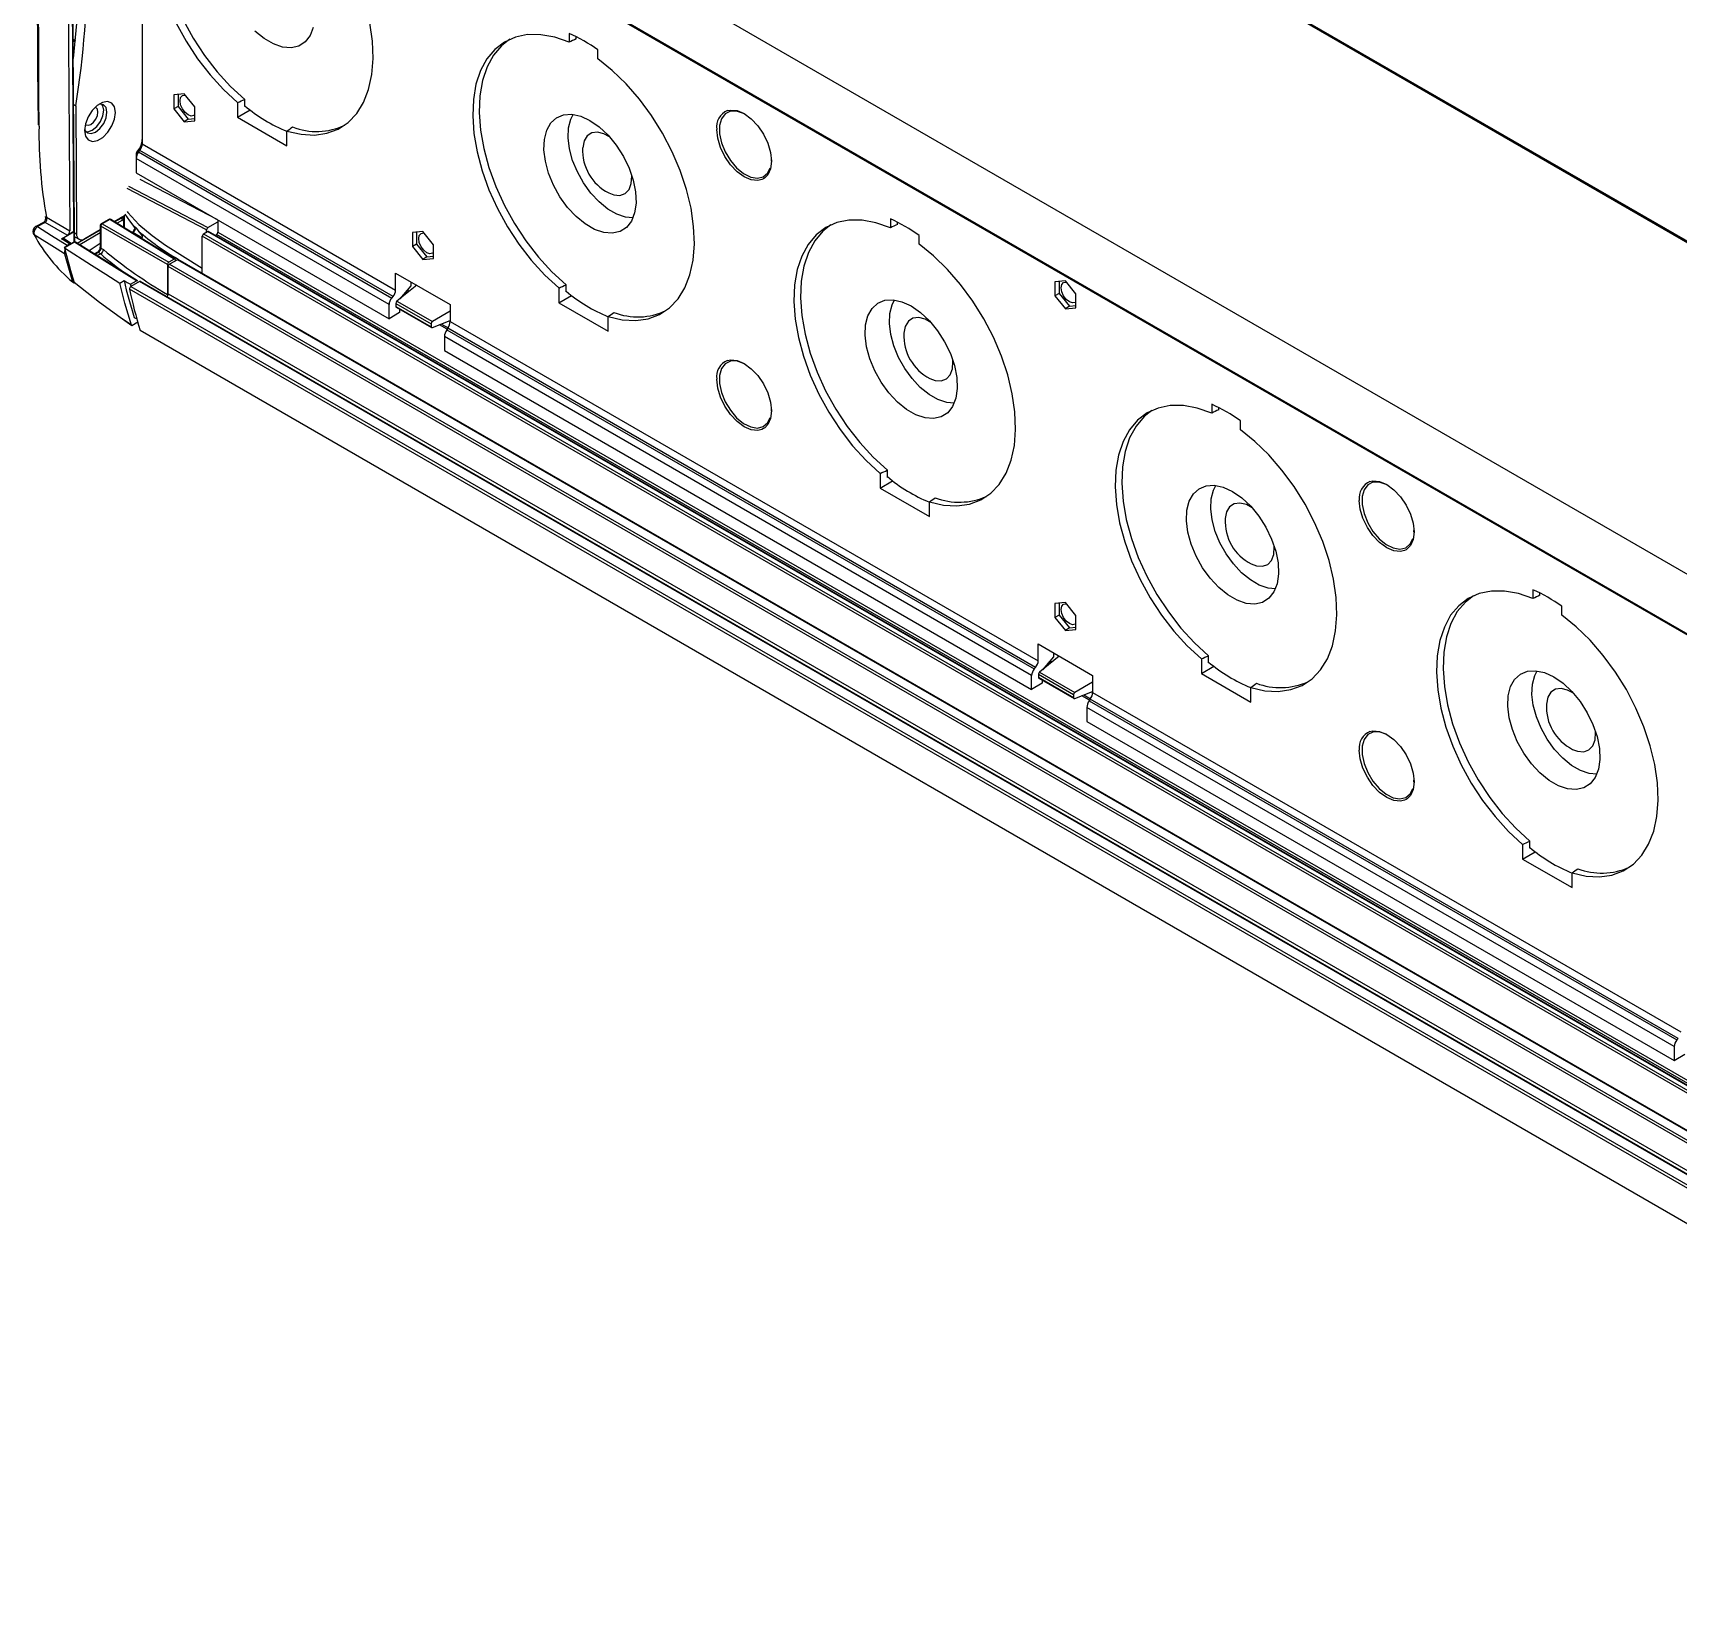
# Model space of a CAD drawing. Header units: inches. Extents: x 5 to 105, y 0 to 80.
# Drawn here: x 14.97 to 23.12, y 67.91 to 75.68 of the extents above; entities that cross this region are included whole.
import ezdxf

# ---------------------------------------------------------------- set-up
doc = ezdxf.new("R2010")
doc.units = ezdxf.units.IN
doc.header["$MEASUREMENT"] = 0

msp = doc.modelspace()

# ---------------------------------------------------------------- linework, layer by layer
for p, q in [((66.8489, 49.4243), (17.0335, 78.1821)), ((66.8533, 49.4246), (17.0379, 78.1825)), ((66.2057, 49.803), (17.7088, 77.7997)), ((15.5047, 77.4224), (65.3201, 48.6645)), ((15.1775, 74.6975), (15.1599, 77.3332)), ((15.1802, 74.7013), (15.1627, 77.3314)), ((15.4523, 77.1577), (65.2677, 48.3999)), ((15.4541, 77.1521), (65.2695, 48.3943)), ((15.5156, 77.1166), (15.5156, 75.1309)), ((15.1489, 75.8792), (15.1567, 74.7003)), ((15.1725, 75.6466), (15.1806, 75.6498)), ((15.1739, 75.6413), (15.1828, 75.6369)), ((15.1829, 75.6419), (15.1773, 75.6447)), ((15.1829, 75.6419), (15.1795, 75.6443)), ((15.1829, 75.6419), (15.1833, 75.6418)), ((17.63, 75.6779), (17.63, 75.634)), ((17.6648, 75.6506), (17.6648, 75.6615)), ((17.7722, 75.5519), (17.7722, 75.5958)), ((15.7234, 75.3784), (15.6715, 75.3737)), ((15.6927, 75.3756), (15.6927, 75.3158)), ((15.7754, 75.3137), (15.7234, 75.3784)), ((15.176, 75.325), (15.1864, 75.3191)), ((15.1864, 75.3191), (15.1906, 74.6842)), ((15.6715, 75.3737), (15.6715, 75.3044)), ((15.6927, 75.3158), (15.6715, 75.3044)), ((15.6715, 75.3044), (15.7234, 75.2398)), ((15.6927, 75.3158), (15.7429, 75.2533)), ((15.7754, 75.2444), (15.7754, 75.3137)), ((15.9876, 75.3354), (15.9876, 75.2627)), ((15.9876, 75.2627), (16.0499, 75.2987)), ((16.0235, 75.3157), (16.0235, 75.3512)), ((15.7429, 75.2533), (15.7234, 75.2398)), ((15.7234, 75.2398), (15.7754, 75.2444)), ((15.7429, 75.2533), (15.7754, 75.2562)), ((15.9876, 75.2627), (16.2322, 75.1215)), ((15.5156, 75.1309), (16.7707, 74.4064)), ((16.2322, 75.1215), (16.2322, 75.1942)), ((15.4853, 75.0807), (15.4853, 75.0582)), ((16.7382, 74.3349), (15.4853, 75.0582)), ((15.4853, 75.0582), (15.4853, 74.988)), ((15.4884, 75.0888), (15.4945, 75.0966)), ((15.4884, 75.0888), (15.4975, 75.0907)), ((15.4945, 75.0966), (15.5034, 75.0984)), ((15.5034, 75.0984), (15.4975, 75.0907)), ((15.4975, 75.0907), (16.7513, 74.3669)), ((16.7576, 74.3744), (15.5034, 75.0984)), ((18.6318, 75.0445), (18.632, 75.0528)), ((15.4853, 74.988), (16.7382, 74.2647)), ((15.8346, 74.7046), (15.4404, 74.9095)), ((15.4469, 74.9208), (15.8411, 74.7158)), ((15.8862, 74.7565), (15.5053, 74.9545)), ((15.0271, 74.7418), (14.9889, 74.7219)), ((15.0352, 74.7405), (14.997, 74.7207)), ((15.1439, 74.6778), (15.0352, 74.7405)), ((15.0413, 74.767), (15.1567, 74.7003)), ((15.3079, 74.7272), (15.3079, 74.6185)), ((15.3107, 74.7234), (15.3107, 74.6147)), ((15.641, 74.5327), (15.3107, 74.7234)), ((15.3498, 74.7567), (15.3125, 74.7352)), ((15.3545, 74.7562), (15.3172, 74.7346)), ((15.3172, 74.7346), (15.6475, 74.544)), ((15.6735, 74.559), (15.3545, 74.7562)), ((15.6782, 74.5594), (15.3593, 74.7566)), ((15.3762, 74.7461), (15.4279, 74.7764)), ((15.3785, 74.7446), (15.4111, 74.7633)), ((15.4172, 74.7522), (15.3908, 74.7371)), ((15.4111, 74.7633), (15.4085, 74.7651)), ((15.4208, 74.7638), (15.4142, 74.7684)), ((15.4239, 74.7166), (15.4236, 74.7485)), ((15.4266, 74.7149), (15.4263, 74.7523)), ((15.4284, 74.7138), (15.4284, 74.7767)), ((15.8411, 74.7158), (15.8905, 74.7443)), ((15.8905, 74.7541), (15.8905, 74.6934)), ((19.2213, 74.7593), (19.2213, 74.7154)), ((19.2561, 74.732), (19.2561, 74.7429)), ((15.1156, 74.6605), (15.1781, 74.6971)), ((15.1762, 74.6444), (15.1293, 74.6173)), ((15.1806, 74.644), (15.1313, 74.6155)), ((15.1439, 74.6778), (15.1775, 74.6975)), ((15.1785, 74.6453), (15.1781, 74.6971)), ((15.1812, 74.6456), (15.1808, 74.7009)), ((15.1809, 74.6899), (15.1906, 74.6842)), ((15.181, 74.6707), (15.2025, 74.6583)), ((15.4913, 74.4525), (15.1857, 74.6442)), ((15.194, 74.6389), (15.3079, 74.7042)), ((15.3079, 74.6896), (15.2062, 74.6313)), ((15.2316, 74.6613), (15.3079, 74.7061)), ((15.4646, 74.6918), (15.4643, 74.6916)), ((15.4693, 74.6913), (15.467, 74.6899)), ((15.5136, 74.6657), (15.4693, 74.6913)), ((15.4754, 74.7217), (15.4758, 74.7213)), ((15.4754, 74.7178), (15.4754, 74.7217)), ((15.4847, 74.7124), (15.4758, 74.7213)), ((15.4758, 74.7213), (15.4758, 74.7175)), ((15.4758, 74.7175), (15.4847, 74.7124)), ((15.4847, 74.7124), (15.4973, 74.699)), ((65.6286, 45.9155), (15.8131, 74.6734)), ((15.8131, 74.489), (15.8131, 74.6734)), ((15.8196, 74.6846), (15.8391, 74.6959)), ((15.8196, 74.6846), (65.6351, 45.9268)), ((15.8346, 74.6933), (15.8346, 74.7046)), ((65.6546, 45.938), (15.8391, 74.6959)), ((65.6592, 45.9385), (15.8437, 74.6963)), ((15.8761, 74.6776), (15.884, 74.6821)), ((65.6543, 45.9503), (15.884, 74.6821)), ((15.8905, 74.6934), (27.853, 67.7875)), ((16.9055, 74.696), (16.8535, 74.6913)), ((16.8535, 74.6913), (16.8535, 74.6221)), ((16.8747, 74.6932), (16.8747, 74.6335)), ((16.9575, 74.6313), (16.9055, 74.696)), ((19.3635, 74.6333), (19.3635, 74.6772)), ((15.1313, 74.6155), (15.131, 74.6156)), ((15.131, 74.5859), (15.1705, 74.4474)), ((15.1435, 74.6287), (15.1552, 74.6356)), ((15.293, 74.5927), (15.2799, 74.5851)), ((15.2978, 74.5922), (15.2825, 74.5834)), ((15.2912, 74.578), (15.3091, 74.5856)), ((15.3091, 74.5856), (15.2978, 74.5922)), ((15.3098, 74.586), (15.3091, 74.5856)), ((15.3107, 74.6147), (15.324, 74.6071)), ((16.8747, 74.6335), (16.8535, 74.6221)), ((16.8535, 74.6221), (16.9055, 74.5574)), ((16.8747, 74.6335), (16.925, 74.5709)), ((16.925, 74.5709), (16.9055, 74.5574)), ((16.9055, 74.5574), (16.9575, 74.5621)), ((16.925, 74.5709), (16.9575, 74.5738)), ((16.9575, 74.5621), (16.9575, 74.6313)), ((15.641, 74.5327), (15.641, 74.3842)), ((65.4597, 45.7655), (15.6443, 74.5234)), ((15.6443, 74.3878), (15.6443, 74.5234)), ((15.6735, 74.559), (15.6475, 74.544)), ((15.6897, 74.5571), (15.6508, 74.5346)), ((15.6508, 74.5346), (65.4662, 45.7768)), ((15.68, 74.5515), (15.68, 74.5552)), ((65.5052, 45.7993), (15.6897, 74.5571)), ((65.5098, 45.7997), (15.6943, 74.5576)), ((16.7707, 74.4907), (17.0403, 74.335)), ((16.7707, 74.4064), (16.7707, 74.4907)), ((15.4042, 74.4414), (15.4253, 74.4535)), ((65.2677, 45.6534), (15.4523, 74.4112)), ((15.4582, 74.4357), (15.4866, 74.4521)), ((15.4611, 74.4251), (15.4582, 74.4357)), ((15.5025, 74.449), (15.4587, 74.4237)), ((15.4587, 74.4237), (65.2741, 45.6659)), ((65.3179, 45.6912), (15.5025, 74.449)), ((65.3225, 45.6916), (15.5071, 74.4495)), ((16.8753, 74.4303), (16.7771, 74.3519)), ((16.8459, 74.4275), (16.7913, 74.3633)), ((16.8224, 74.3998), (16.831, 74.3949)), ((16.8359, 74.3988), (16.8263, 74.4044)), ((16.8381, 74.4006), (16.828, 74.4064)), ((16.8459, 74.4472), (16.8459, 74.4275)), ((17.5788, 74.4168), (17.5788, 74.3441)), ((17.6148, 74.3971), (17.6148, 74.4326)), ((20.088, 74.4525), (20.036, 74.4479)), ((20.036, 74.4479), (20.036, 74.3786)), ((20.0572, 74.4498), (20.0572, 74.39)), ((20.1399, 74.3879), (20.088, 74.4525)), ((15.6443, 74.3878), (65.4597, 45.63)), ((16.7382, 74.2647), (16.7382, 74.3349)), ((16.7513, 74.3669), (16.7576, 74.3744)), ((16.7717, 74.3407), (16.9461, 74.24)), ((16.7717, 74.3407), (16.7717, 74.3257)), ((16.7717, 74.3257), (16.9461, 74.225)), ((16.7735, 74.3216), (16.9482, 74.2207)), ((16.7771, 74.3519), (16.9526, 74.2506)), ((16.8269, 74.3916), (16.8192, 74.396)), ((17.0403, 74.335), (17.0403, 74.2507)), ((17.5788, 74.3441), (17.6411, 74.3801)), ((17.5788, 74.3441), (17.8234, 74.2029)), ((20.0572, 74.39), (20.036, 74.3786)), ((20.036, 74.3786), (20.088, 74.314)), ((20.0572, 74.39), (20.1075, 74.3275)), ((20.1075, 74.3275), (20.088, 74.314)), ((20.088, 74.314), (20.1399, 74.3186)), ((20.1075, 74.3275), (20.1399, 74.3304)), ((20.1399, 74.3186), (20.1399, 74.3879)), ((15.4636, 74.2295), (15.4063, 74.2702)), ((15.4627, 74.2324), (15.4063, 74.2702)), ((15.4933, 74.2473), (15.4636, 74.2295)), ((15.4754, 74.2711), (15.4886, 74.264)), ((16.7903, 74.2958), (16.7382, 74.2647)), ((16.7903, 74.3118), (16.7903, 74.2958)), ((16.9461, 74.24), (16.9461, 74.225)), ((17.0403, 74.3013), (16.9526, 74.2506)), ((16.9526, 74.2207), (17.0403, 74.255)), ((17.0254, 74.2126), (16.9877, 74.2344)), ((16.9973, 74.2382), (17.03, 74.2193)), ((17.0403, 74.2507), (19.9532, 72.5692)), ((17.8234, 74.2029), (17.8234, 74.2756)), ((15.5047, 74.2071), (65.3201, 45.4492)), ((19.9207, 72.4977), (17.0121, 74.1768)), ((17.0121, 74.1768), (17.0121, 74.1066)), ((17.029, 74.2177), (17.0234, 74.2098)), ((17.0234, 74.2098), (19.9338, 72.5297)), ((19.9401, 72.5372), (17.029, 74.2177)), ((17.0121, 74.1066), (19.9207, 72.4275)), ((20.8125, 73.8407), (20.8125, 73.7968)), ((18.6318, 73.807), (18.632, 73.8153)), ((20.8473, 73.8134), (20.8473, 73.8243)), ((20.9547, 73.7147), (20.9547, 73.7586)), ((19.206, 73.4785), (19.206, 73.514)), ((19.1701, 73.4982), (19.1701, 73.4255)), ((19.1701, 73.4255), (19.2323, 73.4615)), ((19.1701, 73.4255), (19.4147, 73.2843)), ((19.4147, 73.2843), (19.4147, 73.357)), ((21.8142, 73.2073), (21.8144, 73.2156)), ((20.088, 72.8588), (20.036, 72.8541)), ((20.036, 72.8541), (20.036, 72.7848)), ((20.0572, 72.856), (20.0572, 72.7963)), ((20.1399, 72.7941), (20.088, 72.8588)), ((22.4037, 72.9221), (22.4037, 72.8782)), ((22.4385, 72.8948), (22.4385, 72.9057)), ((20.0572, 72.7963), (20.036, 72.7848)), ((20.036, 72.7848), (20.088, 72.7202)), ((20.0572, 72.7963), (20.1075, 72.7337)), ((20.1399, 72.7249), (20.1399, 72.7941)), ((22.5459, 72.7961), (22.5459, 72.84)), ((20.1075, 72.7337), (20.088, 72.7202)), ((20.088, 72.7202), (20.1399, 72.7249)), ((20.1075, 72.7337), (20.1399, 72.7366)), ((19.9532, 72.6535), (20.2228, 72.4978)), ((19.9532, 72.5692), (19.9532, 72.6535)), ((20.0284, 72.61), (20.0284, 72.5903)), ((19.9338, 72.5297), (19.9401, 72.5372)), ((20.0577, 72.5931), (19.9596, 72.5147)), ((20.0284, 72.5903), (19.9738, 72.5261)), ((20.0093, 72.5544), (20.0017, 72.5588)), ((20.0049, 72.5626), (20.0134, 72.5577)), ((20.0183, 72.5616), (20.0087, 72.5672)), ((20.0206, 72.5634), (20.0105, 72.5692)), ((20.7613, 72.5796), (20.7613, 72.5069)), ((20.7613, 72.5069), (20.8236, 72.5429)), ((20.7972, 72.5599), (20.7972, 72.5954)), ((19.9207, 72.4275), (19.9207, 72.4977)), ((19.9728, 72.4586), (19.9207, 72.4275)), ((19.9542, 72.5035), (20.1286, 72.4028)), ((19.9542, 72.5035), (19.9542, 72.4885)), ((19.9542, 72.4885), (20.1286, 72.3878)), ((19.9559, 72.4844), (20.1306, 72.3835)), ((19.9596, 72.5147), (20.135, 72.4134)), ((19.9728, 72.4746), (19.9728, 72.4586)), ((20.2228, 72.4641), (20.135, 72.4134)), ((20.2228, 72.4978), (20.2228, 72.4135)), ((20.7613, 72.5069), (21.0059, 72.3657)), ((20.1286, 72.4028), (20.1286, 72.3878)), ((20.135, 72.3835), (20.2228, 72.4178)), ((20.2079, 72.3754), (20.1701, 72.3972)), ((20.1798, 72.401), (20.2125, 72.3821)), ((20.2114, 72.3805), (20.2059, 72.3726)), ((20.2059, 72.3726), (23.1162, 70.6925)), ((23.1226, 70.7), (20.2114, 72.3805)), ((20.2228, 72.4135), (23.1356, 70.7319)), ((21.0059, 72.3657), (21.0059, 72.4384)), ((23.1032, 70.6605), (20.1946, 72.3396)), ((20.1946, 72.3396), (20.1946, 72.2694)), ((20.1946, 72.2694), (23.1032, 70.5903)), ((21.8142, 71.9698), (21.8144, 71.9781)), ((22.3525, 71.6609), (22.3525, 71.5883)), ((22.3885, 71.6413), (22.3885, 71.6768)), ((22.3525, 71.5883), (22.4148, 71.6243)), ((22.3525, 71.5883), (22.5971, 71.4471)), ((22.5971, 71.4471), (22.5971, 71.5198)), ((23.1032, 70.6605), (23.1032, 70.5903)), ((23.1226, 70.7), (23.1162, 70.6925)), ((23.1032, 70.5903), (23.1553, 70.6214))]:
    msp.add_line(p, q)
at = {"flags": 128}
for points in [[(16.0388, 76.5526), (15.9674, 76.5775), (15.8984, 76.5901), (15.8333, 76.5903), (15.7729, 76.578), (15.7185, 76.5535), (15.671, 76.5172), (15.6312, 76.4698), (15.5998, 76.412), (15.5774, 76.345), (15.5644, 76.2698), (15.5609, 76.1878), (15.5671, 76.1004), (15.5829, 76.0092), (15.6079, 75.9158), (15.6418, 75.8218), (15.6838, 75.7289), (15.7334, 75.6387), (15.7896, 75.5527), (15.8515, 75.4726), (15.9178, 75.3997), (15.9876, 75.3354)], [(15.743, 76.5664), (15.704, 76.5355), (15.6639, 76.4881), (15.6324, 76.4301), (15.6099, 76.3629), (15.5969, 76.2874), (15.5935, 76.2051), (15.5998, 76.1173), (15.6158, 76.0258), (15.6411, 75.932), (15.6753, 75.8378), (15.7177, 75.7446), (15.7677, 75.6542), (15.8243, 75.5682), (15.8866, 75.4881), (15.9534, 75.4153), (16.0235, 75.3512)], [(16.2322, 75.1942), (16.3019, 75.178), (16.3683, 75.1743), (16.4302, 75.183), (16.4864, 75.204), (16.5359, 75.237), (16.578, 75.2813), (16.6119, 75.3362), (16.6369, 75.4007), (16.6526, 75.4737), (16.6589, 75.5539), (16.6554, 75.6399), (16.6424, 75.7302), (16.62, 75.8231), (16.5886, 75.9171), (16.5488, 76.0105), (16.5013, 76.1017), (16.4468, 76.189), (16.3865, 76.2709), (16.3213, 76.346), (16.2524, 76.4129), (16.181, 76.4705)], [(16.3629, 75.7076), (16.3469, 75.6669), (16.3225, 75.6357), (16.2906, 75.6154), (16.2527, 75.6068), (16.2102, 75.6103), (16.165, 75.6257), (16.1188, 75.6524), (16.0735, 75.6892)], [(15.1739, 75.6439), (15.1752, 75.6445), (15.1787, 75.6448), (15.1796, 75.6443)], [(17.63, 75.634), (17.5586, 75.6589), (17.4897, 75.6715), (17.4245, 75.6717), (17.3642, 75.6594), (17.3098, 75.6349), (17.2622, 75.5986), (17.2224, 75.5512), (17.1911, 75.4934), (17.1686, 75.4264), (17.1556, 75.3512), (17.1522, 75.2692), (17.1584, 75.1818), (17.1741, 75.0906), (17.1991, 74.9972), (17.233, 74.9032), (17.2751, 74.8103), (17.3247, 74.7201), (17.3809, 74.6341), (17.4427, 74.554), (17.5091, 74.4811), (17.5788, 74.4168)], [(17.3354, 75.6486), (17.2952, 75.6169), (17.2552, 75.5695), (17.2237, 75.5115), (17.2012, 75.4443), (17.1881, 75.3688), (17.1847, 75.2865), (17.1911, 75.1987), (17.207, 75.1072), (17.2323, 75.0134), (17.2665, 74.9192), (17.309, 74.826), (17.359, 74.7356), (17.4156, 74.6496), (17.4778, 74.5695), (17.5446, 74.4967), (17.6148, 74.4326)], [(17.8234, 74.2756), (17.8932, 74.2594), (17.9596, 74.2557), (18.0214, 74.2644), (18.0776, 74.2854), (18.1272, 74.3184), (18.1693, 74.3627), (18.2031, 74.4176), (18.2281, 74.4821), (18.2439, 74.5551), (18.2501, 74.6353), (18.2466, 74.7213), (18.2336, 74.8116), (18.2112, 74.9045), (18.1798, 74.9985), (18.14, 75.0919), (18.0925, 75.183), (18.0381, 75.2704), (17.9778, 75.3523), (17.9126, 75.4274), (17.8436, 75.4943), (17.7722, 75.5519)], [(15.3829, 75.2863), (15.3781, 75.3137), (15.3647, 75.3323), (15.3443, 75.34), (15.3193, 75.3358), (15.2928, 75.3203), (15.2679, 75.2953), (15.2478, 75.2638), (15.2347, 75.2296), (15.2303, 75.1969), (15.2351, 75.1695), (15.2485, 75.1509), (15.269, 75.1432), (15.2939, 75.1474), (15.3204, 75.1629), (15.3453, 75.1879), (15.3654, 75.2194), (15.3785, 75.2536), (15.3829, 75.2863)], [(15.234, 75.2266), (15.2367, 75.2247), (15.2481, 75.2226), (15.2615, 75.2274), (15.2749, 75.2384), (15.2863, 75.2538), (15.2938, 75.2713), (15.2963, 75.2883), (15.2936, 75.3022), (15.2859, 75.3108), (15.2833, 75.312)], [(15.2367, 75.1911), (15.2464, 75.1909), (15.2682, 75.1987), (15.2899, 75.2164), (15.3083, 75.2414), (15.3204, 75.2698), (15.3246, 75.2973)], [(15.341, 75.2879), (15.3365, 75.3103), (15.3241, 75.3243), (15.3055, 75.3277), (15.3025, 75.3272)], [(15.3246, 75.2973), (15.3201, 75.3198), (15.3153, 75.3274)], [(15.7027, 75.3436), (15.7057, 75.3596), (15.7145, 75.3696), (15.7275, 75.3722), (15.7285, 75.3721)], [(15.7754, 75.2741), (15.7714, 75.271), (15.7583, 75.2685), (15.7429, 75.2739), (15.7275, 75.2863), (15.7145, 75.3039), (15.7057, 75.324), (15.7027, 75.3436)], [(18.4979, 75.2791), (18.4941, 75.2811), (18.4597, 75.2927), (18.4285, 75.292), (18.4028, 75.2791), (18.3845, 75.255), (18.375, 75.2214), (18.375, 75.1808), (18.3845, 75.1362), (18.4028, 75.091), (18.4285, 75.0485), (18.4597, 75.0118), (18.4941, 74.9837), (18.5292, 74.9662), (18.5623, 74.9607), (18.591, 74.9675), (18.6132, 74.9862), (18.6264, 75.0128)], [(18.414, 75.2955), (18.429, 75.2984), (18.4617, 75.2952), (18.4967, 75.2803), (18.5318, 75.2547), (18.5645, 75.2202), (18.5926, 75.1791), (18.6141, 75.1342), (18.6277, 75.0886), (18.6323, 75.0455), (18.6277, 75.0076), (18.6141, 74.9777), (18.5988, 74.9618)], [(15.2304, 75.2023), (15.2319, 75.1988), (15.2443, 75.1848), (15.2629, 75.1814), (15.2846, 75.1892), (15.3063, 75.2069), (15.3247, 75.2319), (15.3369, 75.2603), (15.341, 75.2879)], [(17.7331, 75.2464), (17.7791, 75.2145), (17.8232, 75.1731), (17.8636, 75.1239), (17.8986, 75.0689), (17.9269, 75.0104), (17.9472, 74.9507), (17.9588, 74.8924), (17.9612, 74.8377), (17.9542, 74.789), (17.9381, 74.7483), (17.9137, 74.7171), (17.8819, 74.6968), (17.8439, 74.6882), (17.8015, 74.6917), (17.7562, 74.7071), (17.71, 74.7338), (17.6648, 74.7706), (17.6223, 74.8162), (17.5844, 74.8685), (17.5526, 74.9256), (17.5281, 74.985), (17.5121, 75.0443), (17.5051, 75.101), (17.5074, 75.153), (17.519, 75.1979), (17.5393, 75.2341), (17.5676, 75.26), (17.6027, 75.2745), (17.6431, 75.277), (17.6872, 75.2676), (17.7331, 75.2464)], [(17.9459, 74.7642), (17.909, 74.7677), (17.8657, 74.7825), (17.8214, 74.808), (17.7781, 74.8433), (17.7374, 74.887), (17.7011, 74.9371), (17.6706, 74.9917), (17.6472, 75.0486), (17.6318, 75.1054), (17.6251, 75.1598), (17.6274, 75.2095), (17.6385, 75.2526), (17.6503, 75.2763)], [(17.8305, 75.165), (17.8019, 75.1809), (17.77, 75.189), (17.7417, 75.1855), (17.719, 75.1705), (17.7038, 75.1454), (17.697, 75.1118), (17.697, 75.1107)], [(18.5847, 74.9538), (18.5645, 74.949), (18.5318, 74.9523), (18.4967, 74.9672), (18.4617, 74.9928), (18.429, 75.0273), (18.4009, 75.0684), (18.3793, 75.1132), (18.3658, 75.1588), (18.3612, 75.202)], [(17.8259, 74.8874), (17.8513, 74.8777), (17.8818, 74.8754), (17.9075, 74.8847), (17.9266, 74.9049), (17.9377, 74.9346), (17.94, 74.9715), (17.9397, 74.9759)], [(18.5988, 74.9618), (18.5926, 74.9577), (18.5847, 74.9538)], [(15.4199, 74.7718), (15.4262, 74.7634), (15.4284, 74.7609)], [(15.4754, 74.7217), (15.4535, 74.7489), (15.4313, 74.7818)], [(15.4405, 74.7949), (15.4438, 74.7903), (15.4991, 74.7307), (15.564, 74.6763), (15.6307, 74.6284), (15.8131, 74.5146)], [(19.2213, 74.7154), (19.1498, 74.7403), (19.0809, 74.7529), (19.0157, 74.7531), (18.9554, 74.7408), (18.901, 74.7163), (18.8535, 74.68), (18.8137, 74.6326), (18.7823, 74.5748), (18.7599, 74.5078), (18.7468, 74.4326), (18.7434, 74.3506), (18.7496, 74.2632), (18.7653, 74.172), (18.7904, 74.0786), (18.8242, 73.9846), (18.8663, 73.8917), (18.9159, 73.8015), (18.9721, 73.7155), (19.0339, 73.6354), (19.1003, 73.5625), (19.1701, 73.4982)], [(18.9255, 74.7292), (18.8864, 74.6983), (18.8464, 74.6508), (18.8149, 74.5929), (18.7924, 74.5257), (18.7793, 74.4502), (18.776, 74.3679), (18.7823, 74.2801), (18.7983, 74.1886), (18.8236, 74.0948), (18.8577, 74.0005), (18.9002, 73.9074), (18.9502, 73.817), (19.0068, 73.731), (19.0691, 73.6509), (19.1359, 73.5781), (19.206, 73.514)], [(14.989, 74.7216), (14.9867, 74.7207), (14.9803, 74.7149), (14.9759, 74.7069), (14.974, 74.6971), (14.9757, 74.6863), (14.9776, 74.6829)], [(15.131, 74.5859), (15.0943, 74.6089), (14.9803, 74.6805)], [(14.997, 74.7207), (15.0656, 74.6776), (15.1435, 74.6287)], [(15.1156, 74.6605), (15.1199, 74.6622), (15.1237, 74.662), (15.1249, 74.6611)], [(15.1552, 74.6356), (15.1379, 74.6464), (15.124, 74.6552), (15.1156, 74.6605)], [(15.1636, 74.6371), (15.1592, 74.6399), (15.1251, 74.6613)], [(15.4866, 74.4521), (15.3303, 74.5501), (15.1806, 74.644)], [(15.477, 74.7062), (15.4789, 74.7093), (15.4804, 74.7101)], [(15.4804, 74.7101), (15.482, 74.7104), (15.482, 74.7104)], [(15.4973, 74.699), (15.5127, 74.6782), (15.5146, 74.6744), (15.5158, 74.6702), (15.5158, 74.6685), (15.5152, 74.667), (15.5144, 74.6661), (15.5136, 74.6657)], [(16.8847, 74.6612), (16.8878, 74.6772), (16.8965, 74.6872), (16.9096, 74.6898), (16.9106, 74.6897)], [(16.9575, 74.5917), (16.9535, 74.5886), (16.9404, 74.5861), (16.925, 74.5915), (16.9096, 74.6039), (16.8965, 74.6215), (16.8878, 74.6416), (16.8847, 74.6612)], [(15.1293, 74.6172), (15.1292, 74.617), (15.1298, 74.6164), (15.131, 74.6156)], [(15.1313, 74.6155), (15.2648, 74.5303), (15.3345, 74.4858), (15.4042, 74.4414)], [(15.1552, 74.6356), (15.1594, 74.6371), (15.1634, 74.637)], [(15.1552, 74.6356), (15.1565, 74.6347), (15.1577, 74.6337)], [(15.2524, 74.6024), (15.278, 74.6187), (15.3079, 74.6382)], [(19.4147, 73.357), (19.4844, 73.3408), (19.5508, 73.3371), (19.6126, 73.3458), (19.6688, 73.3668), (19.7184, 73.3998), (19.7605, 73.4441), (19.7943, 73.499), (19.8194, 73.5635), (19.8351, 73.6365), (19.8413, 73.7167), (19.8379, 73.8027), (19.8248, 73.893), (19.8024, 73.9859), (19.771, 74.0799), (19.7312, 74.1733), (19.6837, 74.2644), (19.6293, 74.3517), (19.569, 74.4337), (19.5038, 74.5088), (19.4349, 74.5757), (19.3635, 74.6333)], [(15.4063, 74.2702), (15.3034, 74.345), (15.1781, 74.4442)], [(15.4627, 74.2324), (15.4293, 74.3422), (15.4042, 74.4414)], [(15.4253, 74.4535), (15.4417, 74.4446), (15.4582, 74.4357)], [(20.0672, 74.4177), (20.0703, 74.4337), (20.079, 74.4438), (20.0921, 74.4463), (20.0931, 74.4462)], [(20.1399, 74.3483), (20.1359, 74.3452), (20.1229, 74.3427), (20.1075, 74.348), (20.0921, 74.3604), (20.079, 74.3781), (20.0703, 74.3982), (20.0672, 74.4177)], [(15.641, 74.3842), (15.6403, 74.3788), (15.6384, 74.3737)], [(19.3244, 74.3278), (19.3703, 74.2959), (19.4144, 74.2545), (19.4548, 74.2053), (19.4899, 74.1503), (19.5181, 74.0918), (19.5385, 74.0321), (19.5501, 73.9738), (19.5524, 73.9191), (19.5454, 73.8704), (19.5294, 73.8297), (19.5049, 73.7985), (19.4731, 73.7782), (19.4352, 73.7696), (19.3927, 73.7731), (19.3475, 73.7885), (19.3013, 73.8152), (19.256, 73.852), (19.2135, 73.8976), (19.1756, 73.9499), (19.1438, 74.007), (19.1193, 74.0664), (19.1033, 74.1257), (19.0963, 74.1824), (19.0986, 74.2344), (19.1102, 74.2793), (19.1306, 74.3155), (19.1589, 74.3414), (19.1939, 74.3559), (19.2343, 74.3584), (19.2784, 74.349), (19.3244, 74.3278)], [(19.5371, 73.8456), (19.5002, 73.8491), (19.4569, 73.8639), (19.4126, 73.8894), (19.3693, 73.9247), (19.3286, 73.9684), (19.2923, 74.0185), (19.2618, 74.0731), (19.2384, 74.13), (19.2231, 74.1868), (19.2164, 74.2412), (19.2186, 74.2909), (19.2297, 74.334), (19.2415, 74.3577)], [(19.4218, 74.2464), (19.3932, 74.2623), (19.3612, 74.2704), (19.3329, 74.2669), (19.3103, 74.2519), (19.295, 74.2267), (19.2883, 74.1932), (19.2882, 74.1921)], [(15.4627, 74.2324), (15.4632, 74.2308), (15.4636, 74.2295)], [(18.4979, 74.0416), (18.4941, 74.0436), (18.4597, 74.0552), (18.4285, 74.0545), (18.4028, 74.0416), (18.3845, 74.0175), (18.375, 73.9839), (18.375, 73.9433), (18.3845, 73.8987), (18.4028, 73.8535), (18.4285, 73.811), (18.4597, 73.7743), (18.4941, 73.7462), (18.5292, 73.7287), (18.5623, 73.7232), (18.591, 73.73), (18.6132, 73.7487), (18.6264, 73.7753)], [(18.414, 74.058), (18.429, 74.0609), (18.4617, 74.0577), (18.4967, 74.0428), (18.5318, 74.0172), (18.5645, 73.9827), (18.5926, 73.9416), (18.6141, 73.8967), (18.6277, 73.8511), (18.6323, 73.808), (18.6277, 73.7701), (18.6141, 73.7402), (18.5988, 73.7243)], [(19.4171, 73.9688), (19.4426, 73.9591), (19.473, 73.9568), (19.4987, 73.9661), (19.5178, 73.9863), (19.5289, 74.016), (19.5312, 74.0529), (19.5309, 74.0573)], [(18.5847, 73.7163), (18.5645, 73.7115), (18.5318, 73.7148), (18.4967, 73.7297), (18.4617, 73.7553), (18.429, 73.7898), (18.4009, 73.8309), (18.3793, 73.8757), (18.3658, 73.9213), (18.3612, 73.9645)], [(20.8125, 73.7968), (20.7411, 73.8217), (20.6722, 73.8343), (20.607, 73.8345), (20.5466, 73.8222), (20.4922, 73.7977), (20.4447, 73.7614), (20.4049, 73.714), (20.3735, 73.6562), (20.3511, 73.5892), (20.3381, 73.514), (20.3346, 73.4319), (20.3408, 73.3446), (20.3566, 73.2534), (20.3816, 73.16), (20.4155, 73.066), (20.4575, 72.9731), (20.5071, 72.8829), (20.5633, 72.7969), (20.6252, 72.7168), (20.6915, 72.6439), (20.7613, 72.5796)], [(20.5167, 73.8106), (20.4777, 73.7797), (20.4377, 73.7322), (20.4061, 73.6743), (20.3836, 73.6071), (20.3706, 73.5316), (20.3672, 73.4493), (20.3735, 73.3615), (20.3895, 73.27), (20.4148, 73.1762), (20.449, 73.0819), (20.4914, 72.9888), (20.5414, 72.8984), (20.5981, 72.8124), (20.6603, 72.7323), (20.7271, 72.6595), (20.7972, 72.5954)], [(18.5988, 73.7243), (18.5926, 73.7202), (18.5847, 73.7163)], [(21.0059, 72.4384), (21.0756, 72.4222), (21.142, 72.4185), (21.2039, 72.4272), (21.2601, 72.4482), (21.3096, 72.4812), (21.3517, 72.5255), (21.3856, 72.5804), (21.4106, 72.6449), (21.4264, 72.7179), (21.4326, 72.7981), (21.4291, 72.8841), (21.4161, 72.9744), (21.3937, 73.0673), (21.3623, 73.1613), (21.3225, 73.2547), (21.275, 73.3458), (21.2206, 73.4331), (21.1602, 73.5151), (21.095, 73.5902), (21.0261, 73.6571), (20.9547, 73.7147)], [(20.9156, 73.4092), (20.9616, 73.3773), (21.0056, 73.3359), (21.046, 73.2867), (21.0811, 73.2317), (21.1094, 73.1732), (21.1297, 73.1135), (21.1413, 73.0552), (21.1436, 73.0005), (21.1366, 72.9518), (21.1206, 72.9111), (21.0962, 72.8799), (21.0643, 72.8596), (21.0264, 72.851), (20.984, 72.8545), (20.9387, 72.8699), (20.8925, 72.8965), (20.8472, 72.9334), (20.8048, 72.979), (20.7669, 73.0313), (20.735, 73.0884), (20.7106, 73.1478), (20.6945, 73.2071), (20.6875, 73.2638), (20.6899, 73.3158), (20.7015, 73.3607), (20.7218, 73.3969), (20.7501, 73.4228), (20.7851, 73.4373), (20.8255, 73.4398), (20.8696, 73.4304), (20.9156, 73.4092)], [(21.1284, 72.927), (21.0915, 72.9305), (21.0481, 72.9453), (21.0039, 72.9708), (20.9605, 73.0061), (20.9199, 73.0498), (20.8836, 73.0999), (20.8531, 73.1545), (20.8297, 73.2114), (20.8143, 73.2682), (20.8076, 73.3226), (20.8098, 73.3723), (20.8209, 73.4154), (20.8328, 73.4391)], [(21.6803, 73.4419), (21.6766, 73.4439), (21.6421, 73.4555), (21.6109, 73.4548), (21.5852, 73.4419), (21.567, 73.4178), (21.5575, 73.3842), (21.5575, 73.3436), (21.567, 73.299), (21.5852, 73.2538), (21.6109, 73.2113), (21.6421, 73.1746), (21.6766, 73.1465), (21.7116, 73.129), (21.7447, 73.1235), (21.7735, 73.1303), (21.7957, 73.149), (21.8089, 73.1756)], [(21.5965, 73.4583), (21.6114, 73.4612), (21.6441, 73.458), (21.6792, 73.4431), (21.7143, 73.4175), (21.747, 73.383), (21.7751, 73.3419), (21.7966, 73.297), (21.8102, 73.2514), (21.8148, 73.2083), (21.8102, 73.1704), (21.7966, 73.1405), (21.7813, 73.1246)], [(21.013, 73.3278), (20.9844, 73.3437), (20.9525, 73.3518), (20.9241, 73.3483), (20.9015, 73.3333), (20.8862, 73.3081), (20.8795, 73.2746), (20.8794, 73.2735)], [(21.7671, 73.1166), (21.747, 73.1118), (21.7143, 73.1151), (21.6792, 73.13), (21.6441, 73.1556), (21.6114, 73.1901), (21.5834, 73.2312), (21.5618, 73.276), (21.5483, 73.3216), (21.5437, 73.3648)], [(21.0084, 73.0502), (21.0338, 73.0405), (21.0642, 73.0382), (21.09, 73.0475), (21.1091, 73.0677), (21.1202, 73.0974), (21.1224, 73.1343), (21.1221, 73.1387)], [(21.7813, 73.1246), (21.7751, 73.1205), (21.7671, 73.1166)], [(20.0672, 72.824), (20.0703, 72.84), (20.079, 72.85), (20.0921, 72.8526), (20.0931, 72.8525)], [(22.4037, 72.8782), (22.3323, 72.9031), (22.2634, 72.9157), (22.1982, 72.9159), (22.1379, 72.9036), (22.0835, 72.8791), (22.0359, 72.8428), (21.9961, 72.7954), (21.9648, 72.7376), (21.9424, 72.6705), (21.9293, 72.5954), (21.9259, 72.5133), (21.9321, 72.426), (21.9478, 72.3348), (21.9728, 72.2414), (22.0067, 72.1474), (22.0488, 72.0545), (22.0984, 71.9643), (22.1546, 71.8783), (22.2164, 71.7982), (22.2828, 71.7253), (22.3525, 71.6609)], [(22.1091, 72.8928), (22.0689, 72.8611), (22.0289, 72.8136), (21.9974, 72.7557), (21.9749, 72.6885), (21.9618, 72.613), (21.9584, 72.5307), (21.9648, 72.4429), (21.9807, 72.3514), (22.006, 72.2576), (22.0402, 72.1633), (22.0827, 72.0702), (22.1327, 71.9798), (22.1893, 71.8938), (22.2515, 71.8137), (22.3183, 71.7409), (22.3885, 71.6768)], [(20.1399, 72.7545), (20.1359, 72.7514), (20.1229, 72.7489), (20.1075, 72.7543), (20.0921, 72.7667), (20.079, 72.7843), (20.0703, 72.8044), (20.0672, 72.824)], [(22.5971, 71.5198), (22.6669, 71.5036), (22.7333, 71.4999), (22.7951, 71.5086), (22.8513, 71.5296), (22.9009, 71.5626), (22.943, 71.6069), (22.9768, 71.6618), (23.0018, 71.7263), (23.0176, 71.7993), (23.0238, 71.8795), (23.0204, 71.9655), (23.0073, 72.0558), (22.9849, 72.1487), (22.9535, 72.2427), (22.9137, 72.3361), (22.8662, 72.4272), (22.8118, 72.5145), (22.7515, 72.5965), (22.6863, 72.6716), (22.6174, 72.7385), (22.5459, 72.7961)], [(22.5068, 72.4906), (22.5528, 72.4587), (22.5969, 72.4173), (22.6373, 72.3681), (22.6723, 72.3131), (22.7006, 72.2546), (22.721, 72.1949), (22.7325, 72.1366), (22.7349, 72.0819), (22.7279, 72.0332), (22.7118, 71.9925), (22.6874, 71.9613), (22.6556, 71.941), (22.6176, 71.9324), (22.5752, 71.9359), (22.5299, 71.9513), (22.4837, 71.9779), (22.4385, 72.0148), (22.396, 72.0604), (22.3581, 72.1127), (22.3263, 72.1698), (22.3018, 72.2292), (22.2858, 72.2885), (22.2788, 72.3452), (22.2811, 72.3972), (22.2927, 72.4421), (22.313, 72.4783), (22.3413, 72.5042), (22.3764, 72.5187), (22.4168, 72.5212), (22.4609, 72.5118), (22.5068, 72.4906)], [(22.7196, 72.0084), (22.6827, 72.0119), (22.6394, 72.0267), (22.5951, 72.0522), (22.5518, 72.0875), (22.5111, 72.1312), (22.4748, 72.1813), (22.4443, 72.2359), (22.4209, 72.2928), (22.4055, 72.3496), (22.3988, 72.404), (22.4011, 72.4537), (22.4122, 72.4968), (22.424, 72.5205)], [(22.6042, 72.4092), (22.5756, 72.4251), (22.5437, 72.4332), (22.5154, 72.4297), (22.4927, 72.4147), (22.4775, 72.3895), (22.4707, 72.356), (22.4707, 72.3549)], [(21.6803, 72.2044), (21.6766, 72.2064), (21.6421, 72.218), (21.6109, 72.2173), (21.5852, 72.2044), (21.567, 72.1803), (21.5575, 72.1467), (21.5575, 72.1061), (21.567, 72.0615), (21.5852, 72.0163), (21.6109, 71.9738), (21.6421, 71.9371), (21.6766, 71.909), (21.7116, 71.8915), (21.7447, 71.886), (21.7735, 71.8928), (21.7957, 71.9115), (21.8089, 71.9381)], [(21.5965, 72.2208), (21.6114, 72.2237), (21.6441, 72.2205), (21.6792, 72.2056), (21.7143, 72.18), (21.747, 72.1455), (21.7751, 72.1044), (21.7966, 72.0595), (21.8102, 72.0139), (21.8148, 71.9708), (21.8102, 71.9329), (21.7966, 71.903), (21.7813, 71.8871)], [(22.5996, 72.1316), (22.6251, 72.1219), (22.6555, 72.1196), (22.6812, 72.1289), (22.7003, 72.1491), (22.7114, 72.1788), (22.7137, 72.2157), (22.7134, 72.2201)], [(21.7671, 71.8791), (21.747, 71.8743), (21.7143, 71.8776), (21.6792, 71.8925), (21.6441, 71.9181), (21.6114, 71.9526), (21.5834, 71.9937), (21.5618, 72.0385), (21.5483, 72.0841), (21.5437, 72.1273)], [(21.7813, 71.8871), (21.7751, 71.883), (21.7671, 71.8791)]]:
    msp.add_lwpolyline(points, dxfattribs=at)
for centre, radius, start, end in [((10.7047, 76.0384), 4.5391, 350.88116, 9.88242), ((10.6566, 76.0771), 4.5482, 353.39108, 7.3725), ((75.215, 75.9484), 60.2195, 179.974601, 180.688427), ((-86.1551, 75.1088), 101.1595, 0.061858, 0.486541), ((17.3129, 74.9644), 0.7808, 53.96688, 66.0385), ((16.5285, 75.9175), 0.7827, 229.82014, 247.75302), ((18.4477, 75.2148), 0.0875, 112.64617, 188.41726), ((17.3078, 75.1798), 2.3038, 179.05105, 190.32183), ((16.3791, 75.5176), 0.3256, 248.58911, 295.32259), ((15.4596, 75.1334), 0.0561, 321.37009, 357.43432), ((15.5413, 75.0557), 0.0561, 141.37009, 177.43432), ((17.9326, 75.0979), 0.236, 176.88407, 243.11058), ((14.9919, 74.7147), 0.0079, 50.02232, 113.09208), ((15.0301, 74.7345), 0.00788, 49.86832, 112.52518), ((15.0128, 74.7624), 0.025, 305.10829, 18.54125), ((15.0224, 74.7574), 0.0212, 307.20285, 27.04502), ((15.0416, 74.7724), 0.00544, 202.20059, 266.40071), ((15.3171, 74.7272), 0.00919, 119.99731, 180), ((15.3126, 74.7277), 0.00471, 186.12862, 246.53113), ((15.3253, 74.7225), 0.0146, 123.5656, 176.43428), ((15.3145, 74.731), 0.00458, 52.6061, 114.77431), ((15.3544, 74.7488), 0.00919, 58.27094, 119.99731), ((15.3518, 74.7525), 0.00458, 52.6061, 114.77431), ((15.3572, 74.7524), 0.00461, 63.67152, 125.48403), ((15.403, 74.7516), 0.0142, 2.52109, 55.4861), ((15.4145, 74.7534), 0.0119, 354.66466, 58.73381), ((15.4218, 74.7527), 0.0046, 294.2833, 355.28444), ((15.4389, 74.7586), 0.021, 101.3002, 121.61328), ((18.9042, 74.0458), 0.7808, 53.96688, 66.0385), ((14.9811, 74.6848), 0.00442, 209.46372, 260.0472), ((15.0138, 74.6902), 0.0348, 118.86617, 196.22964), ((15.6695, 75.0487), 0.7814, 208.11748, 230.31457), ((15.1808, 74.6364), 0.00919, 57.89735, 119.99731), ((15.1781, 74.6402), 0.00454, 55.37318, 114.67515), ((15.1833, 74.6397), 0.00508, 62.87941, 121.94122), ((15.2154, 74.6806), 0.0251, 171.55116, 309.95942), ((15.4485, 74.7173), 0.0302, 302.27675, 338.731), ((15.4666, 74.6876), 0.00458, 52.60783, 114.77258), ((15.4799, 74.7249), 0.00842, 237.36239, 240.90052), ((16.3003, 75.62), 1.2219, 228.91817, 240.18343), ((15.8272, 74.6727), 0.0141, 122.60577, 177.39441), ((15.8418, 74.6921), 0.00462, 65.68959, 125.61902), ((15.8764, 74.694), 0.0141, 302.6053, 357.3949), ((15.1639, 74.5916), 0.0334, 149.43751, 189.85755), ((17.562, 75.1905), 2.498, 193.30428, 197.38353), ((15.1744, 74.6131), 0.0347, 153.22968, 160.83951), ((15.2751, 74.6203), 0.0329, 303.07495, 356.9377), ((15.295, 74.5886), 0.00458, 52.60783, 114.77258), ((15.3126, 74.619), 0.00471, 186.12862, 246.53113), ((15.2921, 74.6132), 0.0325, 303.01676, 349.04902), ((16.0914, 75.4584), 1.1713, 228.14315, 236.605), ((16.785, 76.3488), 2.2734, 230.00946, 239.78806), ((15.6584, 74.5227), 0.0141, 122.60533, 177.39443), ((15.6924, 74.5534), 0.00462, 65.69233, 125.619), ((15.1782, 74.45), 0.00805, 198.42221, 312.34874), ((17.7612, 74.9978), 2.3985, 193.11541, 197.63585), ((15.4659, 74.4122), 0.0136, 121.86071, 184.14629), ((17.8583, 74.92), 2.4592, 191.94048, 196.85254), ((15.4891, 74.4491), 0.00388, 12.7057, 130.90394), ((15.5052, 74.4454), 0.00448, 64.63072, 126.68005), ((18.1197, 74.9989), 0.7827, 229.82014, 247.75302), ((15.617, 74.3889), 0.0273, 324.86875, 357.74235), ((17.9703, 74.599), 0.3255, 248.58567, 295.32629), ((19.5239, 74.1793), 0.236, 176.88407, 243.11058), ((18.4477, 73.9773), 0.0875, 112.64617, 188.41726), ((20.4954, 73.1272), 0.7808, 53.96688, 66.0385), ((19.711, 74.0803), 0.7827, 229.82014, 247.75302), ((21.6302, 73.3776), 0.0874, 112.64459, 188.42259), ((19.5614, 73.6927), 0.3369, 249.38223, 293.85795), ((21.1151, 73.2607), 0.236, 176.88407, 243.11058), ((22.0866, 72.2086), 0.7808, 53.96706, 66.03832), ((21.3022, 73.1618), 0.7827, 229.82061, 247.75258), ((21.1526, 72.7741), 0.3369, 249.38223, 293.85795), ((22.7063, 72.3421), 0.236, 176.88407, 243.11058), ((21.6302, 72.1401), 0.0874, 112.64459, 188.42259), ((22.8935, 72.2432), 0.7827, 229.82061, 247.75258), ((22.7438, 71.8555), 0.3369, 249.38267, 293.85668)]:
    msp.add_arc(centre, radius, start, end)
for centre, major_axis, ratio, start_param, end_param in [((17.1323, 74.7642), (6.9198, 3.3746), 0.073638, 1.457922, 1.462962), ((16.4005, 76.1397), (4.9566, 2.2649), 0.10364, 4.581767, 4.58903), ((16.5547, 76.0506), (3.8654, 2.9039), 0.102882, 4.551952, 4.559215), ((15.4668, 75.1263), (0.0356, 0.0551), 0.606712, 4.55992, 5.528262), ((15.4925, 75.0845), (0.00525, 0.00815), 0.606712, 1.418328, 2.386669), ((15.4106, 74.7484), (0.0099, 0.0155), 0.576546, 6.255579, 7.089281), ((15.4171, 74.7447), (0.0046, 0.00798), 0.57582, 5.506715, 7.063348), ((18.7236, 73.8456), (6.9198, 3.3746), 0.073638, 1.457922, 1.462962), ((15.1438, 74.6927), (0.0092, 0.0159), 0.577557, 3.934732, 5.505223), ((15.171, 74.7011), (0.00918, 0.0002), 0.571533, 5.485437, 6.274696), ((15.1716, 74.7008), (0.00918, 0.0002), 0.571533, 5.485437, 6.645902), ((15.4692, 74.7063), (0.0092, 0.0159), 0.587808, 3.927061, 5.283239), ((15.7397, 74.5427), (0.2641, -0.1758), 0.059083, 3.180906, 3.375407), ((15.7465, 74.5462), (0.2706, -0.1716), 0.039535, 3.167082, 3.381396), ((15.8411, 74.7083), (0.0046, 0.00795), 0.577381, 0.786688, 2.357485), ((15.2976, 74.6073), (0.0092, 0.0159), 0.587808, 3.927061, 5.497553), ((15.6735, 74.5515), (0.00459, 0.00796), 0.577206, 5.497858, 7.06835), ((15.6475, 74.5365), (0.00459, 0.00795), 0.577557, 0.785469, 2.355961), ((16.7429, 74.3924), (0.0204, 0.0306), 0.616135, 4.525644, 5.537841), ((17.9917, 75.2211), (4.9566, 2.2649), 0.10364, 4.581767, 4.58903), ((16.766, 74.3488), (0.0204, 0.0306), 0.616135, 1.384051, 2.396248), ((16.7776, 74.3448), (0.00403, 0.00827), 0.525016, 0.835944, 2.319474), ((16.7776, 74.3298), (0.00403, 0.00827), 0.525016, 2.319474, 3.104953), ((16.9532, 74.2435), (0.00525, 0.00756), 0.62527, 0.924529, 2.408059), ((17.0162, 74.2347), (0.0166, 0.0328), 0.535781, 4.455153, 5.46735), ((18.146, 75.132), (3.8654, 2.9039), 0.102882, 4.551952, 4.559215), ((16.9532, 74.2284), (0.00525, 0.00756), 0.62527, 2.408059, 3.891589), ((17.0363, 74.1928), (0.0166, 0.0328), 0.535781, 1.313561, 2.325758), ((20.3148, 72.927), (6.9198, 3.3746), 0.073638, 1.457922, 1.462962), ((19.5829, 74.3025), (4.9566, 2.2649), 0.10364, 4.581767, 4.58903), ((19.7372, 74.2134), (3.8654, 2.9039), 0.102882, 4.551952, 4.559215), ((21.906, 72.0084), (6.9198, 3.3746), 0.073638, 1.457922, 1.462962), ((19.9485, 72.5116), (0.0204, 0.0306), 0.616135, 1.384051, 2.396248), ((19.9254, 72.5552), (0.0204, 0.0306), 0.616135, 4.525644, 5.537841), ((21.1742, 73.3839), (4.9566, 2.2649), 0.10364, 4.581767, 4.58903), ((19.9601, 72.5076), (0.00403, 0.00827), 0.525016, 0.835944, 2.319474), ((19.9601, 72.4926), (0.00403, 0.00827), 0.525016, 2.319474, 3.104953), ((21.3285, 73.2948), (3.8654, 2.9039), 0.102882, 4.551952, 4.559215), ((20.1356, 72.4063), (0.00525, 0.00756), 0.62527, 0.924529, 2.408059), ((20.1356, 72.3912), (0.00525, 0.00756), 0.62527, 2.408059, 3.891589), ((20.2187, 72.3556), (0.0166, 0.0328), 0.535781, 1.313561, 2.325758), ((20.1986, 72.3975), (0.0166, 0.0328), 0.535781, 4.455153, 5.46735), ((22.7654, 72.4653), (4.9566, 2.2649), 0.10364, 4.581767, 4.58903), ((22.9197, 72.3762), (3.8654, 2.9039), 0.102882, 4.551952, 4.559215), ((23.131, 70.6744), (0.0204, 0.0306), 0.616135, 1.384051, 2.396248)]:
    msp.add_ellipse(centre, major_axis=major_axis, ratio=ratio, start_param=start_param, end_param=end_param)

doc.saveas('drawing.dxf')
